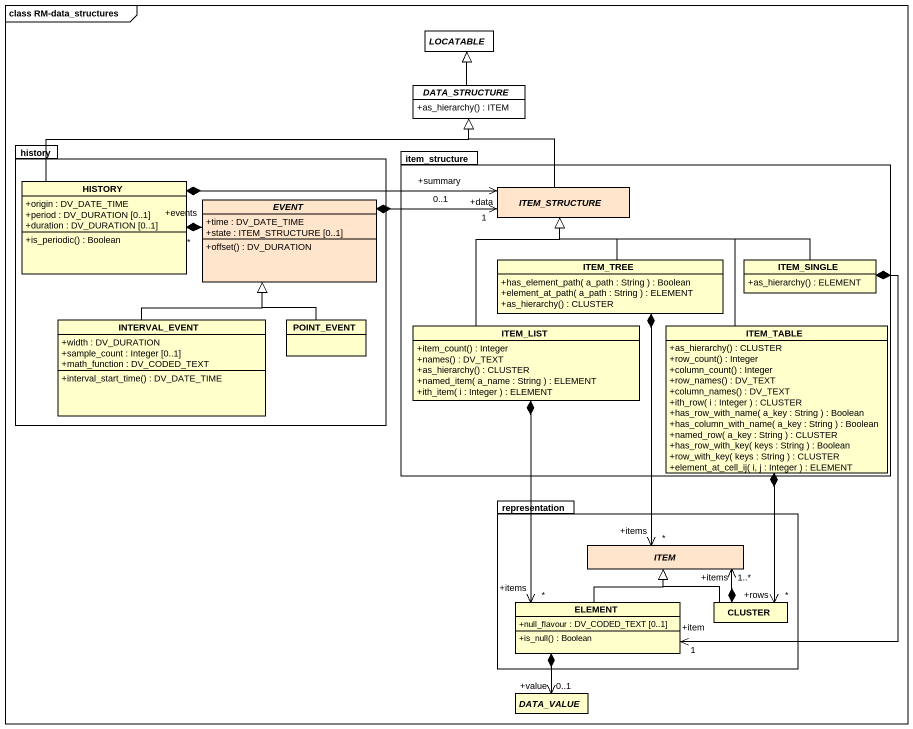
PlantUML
@startuml
mainframe class RM-data_structures
hide circle
hide empty members
skinparam classAttributeIconSize 0
abstract class LOCATABLE #FFFFFF
abstract class DATA_STRUCTURE #FFFFFF {
  +as_hierarchy() : ITEM
}
package history {
  class HISTORY {
    +origin : DV_DATE_TIME
    +period : DV_DURATION [0..1]
    +duration : DV_DURATION [0..1]
    +is_periodic() : Boolean
  }
  abstract class EVENT #FFE5CB {
    +time : DV_DATE_TIME
    +state : ITEM_STRUCTURE [0..1]
    +offset() : DV_DURATION
  }
  class INTERVAL_EVENT {
    +width : DV_DURATION
    +sample_count : Integer [0..1]
    +math_function : DV_CODED_TEXT
    +interval_start_time() : DV_DATE_TIME
  }
  class POINT_EVENT
}
package item_structure {
  abstract class ITEM_STRUCTURE #FFE5CB
  class ITEM_TREE {
    +has_element_path( a_path : String ) : Boolean
    +element_at_path( a_path : String ) : ELEMENT
    +as_hierarchy() : CLUSTER
  }
  class ITEM_SINGLE {
    +as_hierarchy() : ELEMENT
  }
  class ITEM_LIST {
    +item_count() : Integer
    +names() : DV_TEXT
    +as_hierarchy() : CLUSTER
    +named_item( a_name : String ) : ELEMENT
    +ith_item( i : Integer ) : ELEMENT
  }
  class ITEM_TABLE {
    +as_hierarchy() : CLUSTER
    +row_count() : Integer
    +column_count() : Integer
    +row_names() : DV_TEXT
    +column_names() : DV_TEXT
    +ith_row( i : Integer ) : CLUSTER
    +has_row_with_name( a_key : String ) : Boolean
    +has_column_with_name( a_key : String ) : Boolean
    +named_row( a_key : String ) : CLUSTER
    +has_row_with_key( keys : String ) : Boolean
    +row_with_key( keys : String ) : CLUSTER
    +element_at_cell_ij( i, j : Integer ) : ELEMENT
  }
}
package representation {
  abstract class ITEM #FFE5CB
  class ELEMENT {
    +null_flavour : DV_CODED_TEXT [0..1]
    +is_null() : Boolean
  }
  class CLUSTER
}
abstract class DATA_VALUE
DATA_STRUCTURE -up-|> LOCATABLE
HISTORY -right-|> DATA_STRUCTURE
HISTORY *-right-> "+events\n*" EVENT
HISTORY *-right-> "+summary\n0..1" ITEM_STRUCTURE
EVENT *-right-> "+data\n1" ITEM_STRUCTURE
ITEM_STRUCTURE -up-|> DATA_STRUCTURE
ITEM_TREE -up-|> ITEM_STRUCTURE
ITEM_TREE *--> "+items\n*" ITEM
ITEM_SINGLE -left-|> ITEM_STRUCTURE
ITEM_SINGLE *--> "+item\n1" ELEMENT
INTERVAL_EVENT -up-|> EVENT
POINT_EVENT -up-|> EVENT
ITEM_LIST -up-|> ITEM_STRUCTURE
ITEM_LIST *--> "+items\n*" ELEMENT
ITEM_TABLE -up-|> ITEM_STRUCTURE
ITEM_TABLE *--> "+rows\n*" CLUSTER
ELEMENT -up-|> ITEM
ELEMENT *--> "+value\n0..1" DATA_VALUE
CLUSTER *-up-> "+items\n1..*" ITEM
CLUSTER -up-|> ITEM
@enduml
